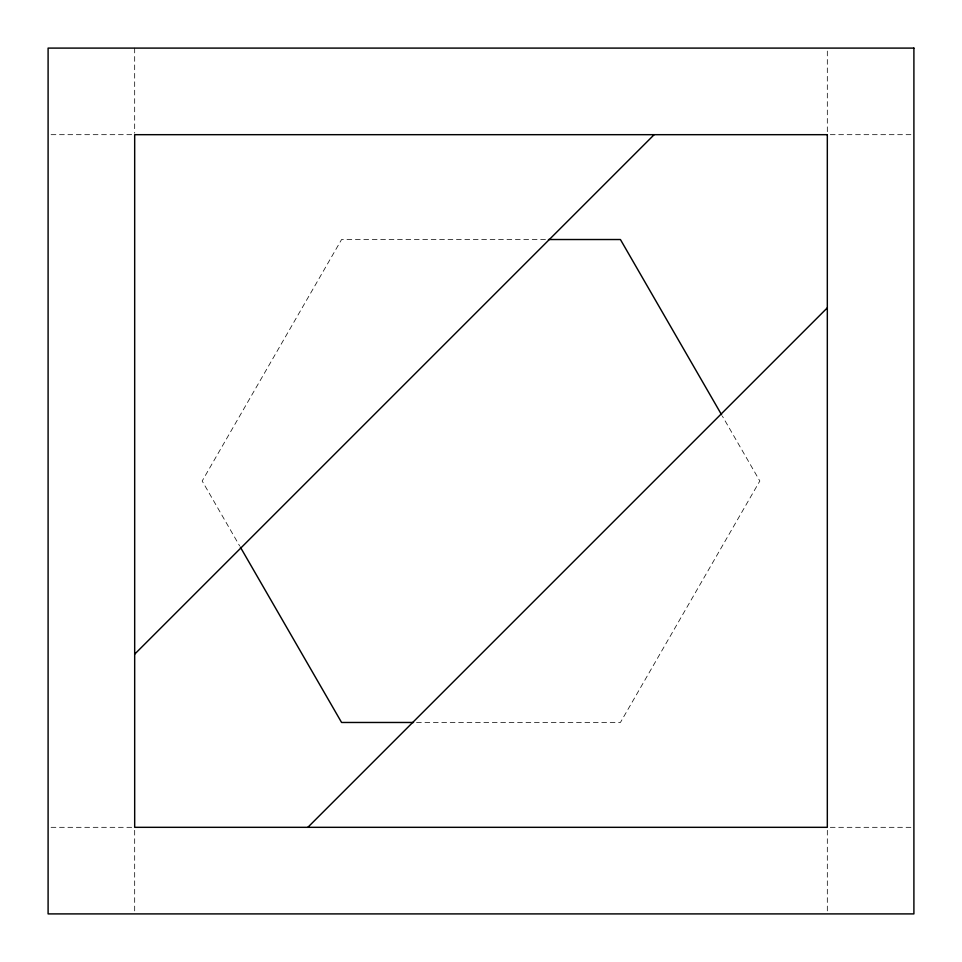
<?xml version="1.0" encoding="UTF-8"?>
<svg xmlns="http://www.w3.org/2000/svg" width="962" height="962" viewBox="0 0 962 962"><rect width="100%" height="100%" fill="white"/><g stroke="black" fill="none" stroke-linecap="round" stroke-linejoin="round"><path stroke-width="0.72" stroke-dasharray="4.81 3.61" d="M51.082 134.68L133.189 134.68M830.302 134.68L913.9 134.68M545.466 239.526L341.582 239.526L202.176 481L239.646 545.911M416.534 722.474L620.418 722.474L759.824 481L722.354 416.089M51.082 827.32L134.68 827.32M830.302 827.32L912.409 827.32M827.32 51.082L827.32 133.189M827.32 830.302L827.32 913.9M134.68 48.1L134.68 133.189M134.68 830.302L134.68 912.409"/><path stroke-width="1.44" d="M134.68 654.16L654.16 134.68M307.84 827.32L827.32 307.84M548.46 239.526L620.418 239.526L721.596 414.79M413.54 722.474L341.582 722.474L240.404 547.21M913.9 48.1L48.1 48.1L48.1 913.9L913.9 913.9L913.9 48.1M827.32 134.68L134.68 134.68L134.68 827.32L827.32 827.32L827.32 134.68"/></g></svg>
